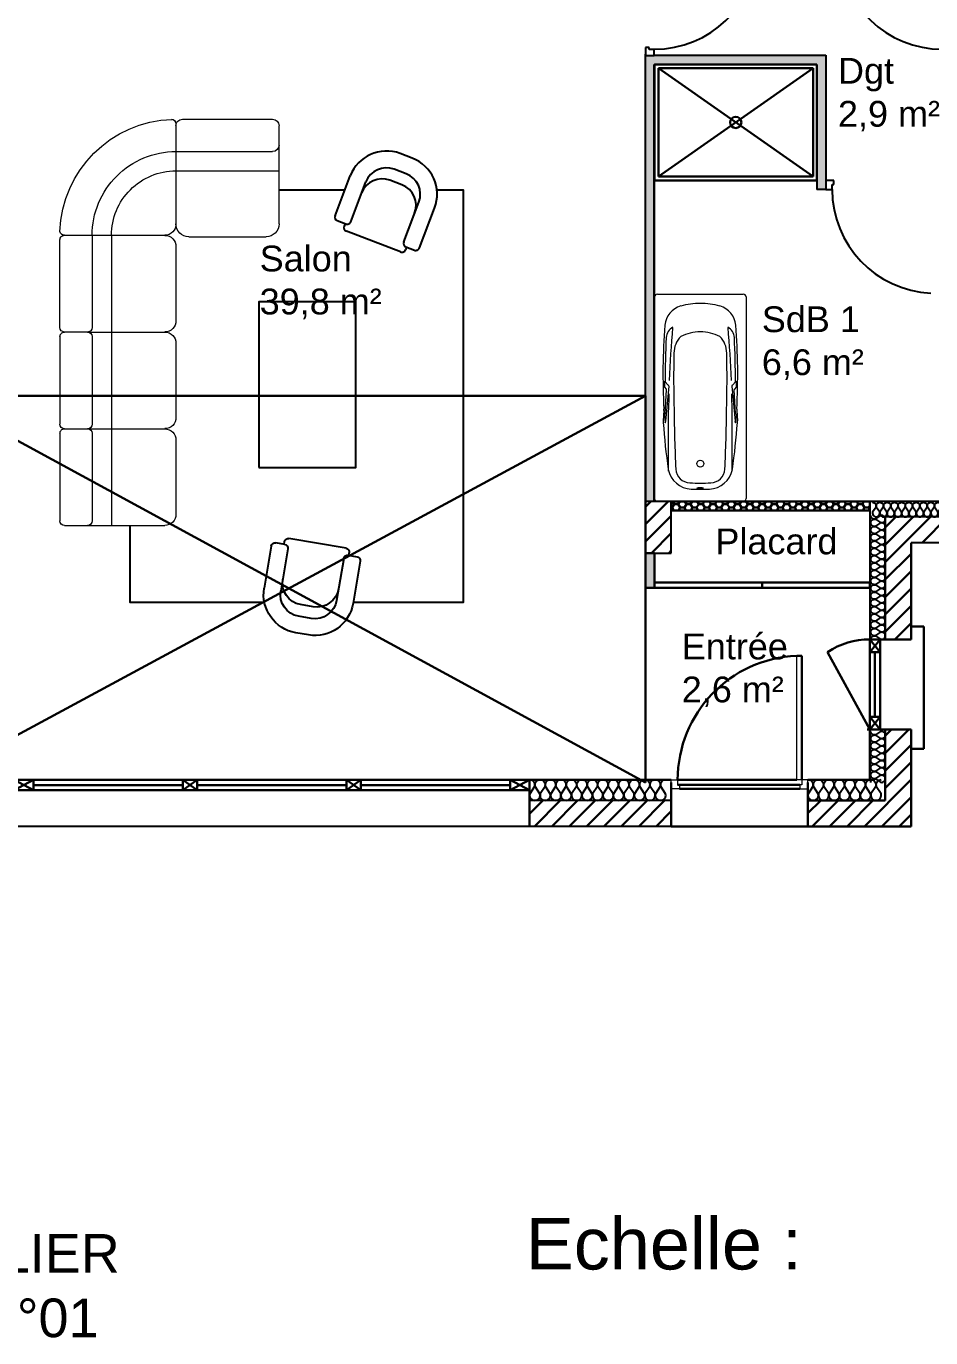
# Model space of a CAD drawing. Header units: millimetres. Extents: x -210 to 11976, y -396 to 3955.
# Drawn here: x 455 to 1156, y -396 to 621 of the extents above; entities that cross this region are included whole.
import ezdxf

# ---------------------------------------------------------------- set-up
doc = ezdxf.new("R2010")
doc.units = ezdxf.units.MM
for name, color, linetype in [('Cloisons', 8, 'Continuous'), ('Isolation', 6, 'Continuous'), ('MenuisInt', 4, 'Continuous'), ('Mobilier', 180, 'Continuous'), ('Texte', 7, 'Continuous')]:
    doc.layers.add(name, color=color, linetype=linetype)
for name, color, linetype, lineweight in [('MenuisExt', 140, 'Continuous', 18), ('Mobilier2', 150, 'Continuous', 5), ('P-SANITAIRE', 153, 'Continuous', 18), ('VideSurSejour', 7, 'Continuous', 5)]:
    doc.layers.add(name, color=color, linetype=linetype, lineweight=lineweight)
doc.styles.get("Standard").update_dxf_attribs({"font": 'Arial.ttf'})

# ---------------------------------------------------------------- blocks, each defined once
blk = doc.blocks.new('angolare1')
at = {"layer": 'Mobilier2'}
for p, q in [((1.213, 0.8), (1.975, 0.8)), ((1.625, 0), (1.625, 0.8)), ((1.775, 0), (1.775, 0.75)), ((2.025, 0.05), (2.025, 0.75)), ((1.113, 0.1), (1.113, 0.7)), ((-0.463, 0), (-1.038, 0)), ((0.287, 0), (-0.287, 0)), ((1.037, 0), (0.463, 0)), ((1.99, 0), (1.213, 0)), ((1.74, 0), (1.213, 0)), ((-1.125, -0.685), (-1.125, -0.087)), ((-0.375, -0.685), (-0.375, -0.087)), ((0.375, -0.685), (0.375, -0.087)), ((1.125, -0.865), (1.125, -0.087)), ((-1.125, -0.865), (-1.125, -0.685)), ((-0.41, -0.65), (-1.09, -0.65)), ((-0.375, -0.865), (-0.375, -0.685)), ((0.34, -0.65), (-0.34, -0.65)), ((0.375, -0.685), (0.375, -0.865)), ((1.125, -0.65), (0.41, -0.65)), ((-0.41, -0.9), (-1.09, -0.9)), ((0.34, -0.9), (-0.34, -0.9)), ((0.41, -0.9), (1.09, -0.9))]:
    blk.add_line(p, q, dxfattribs=at)
blk.add_lwpolyline([(1.125, -0.5), (-1.125, -0.5)], dxfattribs=at)
for centre, radius, start, end in [((1.213, 0.7), 0.1, 90, 180), ((1.825, 0.75), 0.05, 90, 180), ((1.975, 0.75), 0.05, 0, 90), ((-1.038, -0.087), 0.0875, 90, 180), ((-0.463, -0.087), 0.0875, 0, 90), ((-0.287, -0.087), 0.0875, 90, 180), ((0.287, -0.087), 0.0875, 0, 90), ((0.463, -0.087), 0.0875, 90, 180), ((1.037, -0.087), 0.0875, 0, 90), ((1.213, 0.1), 0.1, 180, 270), ((1.125, 0), 0.5, 270, 0), ((1.213, -0.087), 0.0875, 90, 180), ((1.125, 0), 0.65, 270, 0), ((1.975, 0.05), 0.05, 270, 0), ((1.99, -0.035), 0.035, 0, 90), ((1.125, 0), 0.9, 271.8625, 358.1375), ((-1.09, -0.685), 0.035, 90, 180), ((-0.41, -0.685), 0.035, 0, 90), ((-0.34, -0.685), 0.035, 90, 180), ((0.34, -0.685), 0.035, 0, 90), ((0.41, -0.685), 0.035, 90, 180), ((-1.09, -0.865), 0.035, 180, 270), ((-0.41, -0.865), 0.035, 270, 0), ((-0.34, -0.865), 0.035, 180, 270), ((0.34, -0.865), 0.035, 270, 0), ((0.41, -0.865), 0.035, 180, 270), ((1.09, -0.865), 0.035, 270, 0), ((1.16, -0.865), 0.035, 180, 260.5452)]:
    blk.add_arc(centre, radius, start, end, dxfattribs=at)
blk = doc.blocks.new('ORR14C187')
for p, q in [((0.05, 0.712), (-0.05, 0.712)), ((0.05, 0.582), (-0.05, 0.582)), ((-0.35, 0.081), (-0.35, 0.412)), ((-0.22, 0.081), (-0.22, 0.412)), ((0.05, 0.49), (-0.05, 0.49)), ((0.22, 0.081), (0.22, 0.412)), ((0.35, 0.081), (0.35, 0.412)), ((-0.25, 0.051), (-0.32, 0.051)), ((-0.255, 0.051), (-0.255, 0.03)), ((-0.255, 0.051), (-0.255, 0.051)), ((-0.255, 0.051), (-0.255, 0.051)), ((-0.255, 0.051), (-0.255, 0.051)), ((-0.255, 0.051), (-0.255, 0.051)), ((-0.255, 0.051), (-0.255, 0.051)), ((-0.255, 0.051), (-0.255, 0.051)), ((-0.255, 0.051), (-0.255, 0.051)), ((-0.255, 0.051), (-0.255, 0.051)), ((-0.255, 0.051), (-0.255, 0.051)), ((-0.255, 0.051), (-0.255, 0.051)), ((-0.255, 0.051), (-0.255, 0.051)), ((-0.255, 0.051), (-0.255, 0.051)), ((-0.255, 0.051), (-0.255, 0.051)), ((-0.255, 0.051), (-0.255, 0.051)), ((-0.255, 0.051), (-0.255, 0.051)), ((-0.255, 0.051), (-0.255, 0.051)), ((-0.255, 0.051), (-0.255, 0.051)), ((-0.255, 0.051), (-0.255, 0.051)), ((-0.255, 0.051), (-0.255, 0.051)), ((-0.255, 0.051), (-0.255, 0.051)), ((-0.255, 0.051), (-0.255, 0.051)), ((-0.255, 0.051), (-0.255, 0.051)), ((-0.255, 0.051), (-0.255, 0.051)), ((-0.255, 0.051), (-0.255, 0.051)), ((-0.255, 0.051), (-0.255, 0.051)), ((-0.255, 0.051), (-0.255, 0.051)), ((-0.255, 0.051), (-0.255, 0.051)), ((-0.255, 0.051), (-0.255, 0.051)), ((-0.255, 0.051), (-0.255, 0.051)), ((-0.255, 0.051), (-0.255, 0.051)), ((-0.255, 0.051), (-0.255, 0.051)), ((-0.255, 0.051), (-0.255, 0.051)), ((-0.255, 0.051), (-0.255, 0.051)), ((-0.255, 0.051), (-0.255, 0.051)), ((-0.255, 0.051), (-0.255, 0.051)), ((-0.255, 0.051), (-0.255, 0.051)), ((-0.255, 0.051), (-0.255, 0.051)), ((-0.255, 0.051), (-0.255, 0.051)), ((-0.255, 0.051), (-0.255, 0.051)), ((-0.255, 0.051), (-0.255, 0.051)), ((-0.255, 0.051), (-0.255, 0.051)), ((-0.255, 0.051), (-0.255, 0.051)), ((-0.255, 0.051), (-0.255, 0.051)), ((-0.255, 0.051), (-0.255, 0.051)), ((-0.255, 0.051), (-0.255, 0.051)), ((-0.255, 0.051), (-0.255, 0.051)), ((-0.255, 0.051), (-0.255, 0.051)), ((-0.255, 0.051), (-0.255, 0.051)), ((-0.255, 0.051), (-0.255, 0.051)), ((-0.255, 0.051), (-0.255, 0.051)), ((-0.255, 0.051), (-0.255, 0.051)), ((0.225, 0), (-0.225, 0)), ((0.25, 0.051), (0.32, 0.051)), ((0.255, 0.051), (0.255, 0.03))]:
    blk.add_line(p, q)
for centre, radius, start, end in [((-0.05, 0.412), 0.3, 90, 180), ((0.05, 0.412), 0.3, 0, 90), ((-0.05, 0.412), 0.17, 90, 180), ((0.05, 0.412), 0.17, 0, 90), ((-0.05, 0.32), 0.17, 90, 180), ((0.05, 0.32), 0.17, 0, 90), ((-0.32, 0.081), 0.03, 180, 270), ((-0.255, 0.051), 0.0000001, 90, 180), ((-0.255, 0.051), 0.0000001, 0, 90), ((-0.255, 0.051), 0.0000001, 270, 0), ((-0.255, 0.051), 0.0000001, 180, 270), ((-0.255, 0.051), 0.0000001, 90, 180), ((-0.255, 0.051), 0.0000001, 180, 270), ((-0.255, 0.051), 0.0000001, 270, 360), ((-0.255, 0.051), 0.0000001, 360, 90), ((-0.255, 0.051), 0.0000001, 90, 180), ((-0.255, 0.051), 0.0000001, 0, 90), ((-0.255, 0.051), 0.0000001, 270, 0), ((-0.255, 0.051), 0.0000001, 90, 180), ((-0.255, 0.051), 0.0000001, 180, 270), ((-0.255, 0.051), 0.0000001, 270, 0), ((-0.255, 0.051), 0.0000001, 0, 90), ((-0.255, 0.051), 0.0000001, 90, 180), ((-0.255, 0.051), 0.0000001, 180, 270), ((-0.255, 0.051), 0.0000001, 180, 270), ((-0.255, 0.051), 0.0000001, 152.5342, 270), ((-0.255, 0.051), 0.0000001, 90, 152.5342), ((-0.255, 0.051), 0.0000001, 152.5342, 270), ((-0.255, 0.051), 0.0000001, 90, 152.5342), ((-0.255, 0.051), 0.0000001, 90, 152.5342), ((-0.255, 0.051), 0.0000001, 90, 152.5342), ((-0.255, 0.051), 0.0000001, 332.5342, 90), ((-0.255, 0.051), 0.0000001, 270, 332.5342), ((-0.255, 0.051), 0.0000001, 332.5342, 90), ((-0.255, 0.051), 0.0000001, 270, 332.5342), ((-0.255, 0.051), 0.0000001, 332.5342, 90), ((-0.255, 0.051), 0.0000001, 152.5342, 270), ((-0.255, 0.051), 0.0000001, 90, 152.5342), ((-0.255, 0.051), 0.0000001, 332.5342, 90), ((-0.255, 0.051), 0.0000001, 270, 332.5342), ((-0.255, 0.051), 0.0000003, 332.5342, 90), ((-0.255, 0.051), 0.0000003, 332.5342, 90), ((-0.255, 0.051), 0.0000003, 270, 332.5342), ((-0.255, 0.051), 0.0000003, 152.5342, 270), ((-0.255, 0.051), 0.0000003, 90, 152.5342), ((-0.225, 0.03), 0.03, 180, 270), ((-0.25, 0.081), 0.03, 270, 0), ((0.25, 0.081), 0.03, 180, 270), ((0.225, 0.03), 0.03, 270, 0), ((0.32, 0.081), 0.03, 270, 0)]:
    blk.add_arc(centre, radius, start, end)
blk = doc.blocks.new('*U87')
at = {"flags": 128}
for points in [[(0, 1, -0.505863), (0.239, 0.676), (0.009, 0.318, 1.322645), (0.491, 0.318), (0.261, 0.676, -0.505863), (0.5, 1)], [(0.5, 1, -0.505863), (0.739, 0.676), (0.509, 0.318, 1.322645), (0.991, 0.318), (0.761, 0.676, -0.505863), (1, 1)], [(1, 1, -0.505863), (1.239, 0.676), (1.009, 0.318, 1.322645), (1.491, 0.318), (1.261, 0.676, -0.505863), (1.5, 1)], [(1.5, 1, -0.505863), (1.739, 0.676), (1.509, 0.318, 1.322645), (1.991, 0.318), (1.761, 0.676, -0.505863), (2, 1)], [(2, 1, -0.505863), (2.239, 0.676), (2.009, 0.318, 1.322645), (2.491, 0.318), (2.261, 0.676, -0.505863), (2.5, 1)], [(2.5, 1, -0.505863), (2.739, 0.676), (2.509, 0.318, 1.322645), (2.991, 0.318), (2.761, 0.676, -0.505863), (3, 1)], [(3, 1, -0.505863), (3.239, 0.676), (3.009, 0.318, 1.322645), (3.491, 0.318), (3.261, 0.676, -0.505863), (3.5, 1)], [(3.5, 1, -0.505863), (3.739, 0.676), (3.509, 0.318, 1.322645), (3.991, 0.318), (3.761, 0.676, -0.505863), (4, 1)], [(4, 1, -0.505863), (4.239, 0.676), (4.009, 0.318, 1.322645), (4.491, 0.318), (4.261, 0.676, -0.505863), (4.5, 1)], [(4.5, 1, -0.505863), (4.739, 0.676), (4.509, 0.318, 1.322645), (4.991, 0.318), (4.761, 0.676, -0.505863), (5, 1)], [(5, 1, -0.505863), (5.239, 0.676), (5.009, 0.318, 1.322645), (5.491, 0.318), (5.261, 0.676, -0.505863), (5.5, 1)], [(5.5, 1, -0.505863), (5.739, 0.676), (5.509, 0.318, 1.322645), (5.991, 0.318), (5.761, 0.676, -0.505863), (6, 1)], [(6, 1, -0.505863), (6.239, 0.676), (6.009, 0.318, 1.322645), (6.491, 0.318), (6.261, 0.676, -0.505863), (6.5, 1)], [(6.5, 1, -0.505863), (6.739, 0.676), (6.509, 0.318, 1.322645), (6.991, 0.318), (6.761, 0.676, -0.505863), (7, 1)], [(7, 1, -0.505863), (7.239, 0.676), (7.009, 0.318, 1.322645), (7.491, 0.318), (7.261, 0.676, -0.505863), (7.5, 1)], [(7.5, 1, -0.505863), (7.739, 0.676), (7.509, 0.318, 1.322645), (7.991, 0.318), (7.761, 0.676, -0.505863), (8, 1)], [(8, 1, -0.505863), (8.239, 0.676), (8.009, 0.318, 1.322645), (8.491, 0.318), (8.261, 0.676, -0.505863), (8.5, 1)], [(8.5, 1, -0.505863), (8.739, 0.676), (8.509, 0.318, 1.322645), (8.991, 0.318), (8.761, 0.676, -0.505863), (9, 1)], [(9, 1, -0.505863), (9.239, 0.676), (9.009, 0.318, 1.322645), (9.491, 0.318), (9.261, 0.676, -0.505863), (9.5, 1)], [(9.5, 1, -0.505863), (9.739, 0.676), (9.509, 0.318, 1.322645), (9.991, 0.318), (9.761, 0.676, -0.505863), (10, 1)]]:
    blk.add_lwpolyline(points, format="xyb", dxfattribs=at)
blk = doc.blocks.new('*U88')
at = {"flags": 128}
for points in [[(0, 1, -0.505863), (0.239, 0.676), (0.009, 0.318, 1.322645), (0.491, 0.318), (0.261, 0.676, -0.505863), (0.5, 1)], [(0.5, 1, -0.505863), (0.739, 0.676), (0.509, 0.318, 1.322645), (0.991, 0.318), (0.761, 0.676, -0.505863), (1, 1)], [(1, 1, -0.505863), (1.239, 0.676), (1.009, 0.318, 1.322645), (1.491, 0.318), (1.261, 0.676, -0.505863), (1.5, 1)], [(1.5, 1, -0.505863), (1.739, 0.676), (1.509, 0.318, 1.322645), (1.991, 0.318), (1.761, 0.676, -0.505863), (2, 1)], [(2, 1, -0.505863), (2.239, 0.676), (2.009, 0.318, 1.322645), (2.491, 0.318), (2.261, 0.676, -0.505863), (2.5, 1)], [(2.5, 1, -0.505863), (2.739, 0.676), (2.509, 0.318, 1.322645), (2.991, 0.318), (2.761, 0.676, -0.505863), (3, 1)], [(3, 1, -0.505863), (3.239, 0.676), (3.009, 0.318, 1.322645), (3.491, 0.318), (3.261, 0.676, -0.505863), (3.5, 1)], [(3.5, 1, -0.505863), (3.739, 0.676), (3.509, 0.318, 1.322645), (3.991, 0.318), (3.761, 0.676, -0.505863), (4, 1)], [(4, 1, -0.505863), (4.239, 0.676), (4.009, 0.318, 1.322645), (4.491, 0.318), (4.261, 0.676, -0.505863), (4.5, 1)], [(4.5, 1, -0.505863), (4.739, 0.676), (4.509, 0.318, 1.322645), (4.991, 0.318), (4.761, 0.676, -0.505863), (5, 1)], [(5, 1, -0.505863), (5.239, 0.676), (5.009, 0.318, 1.322645), (5.491, 0.318), (5.261, 0.676, -0.505863), (5.5, 1)], [(5.5, 1, -0.505863), (5.739, 0.676), (5.509, 0.318, 1.322645), (5.991, 0.318), (5.761, 0.676, -0.505863), (6, 1)], [(6, 1, -0.505863), (6.239, 0.676), (6.009, 0.318, 1.322645), (6.491, 0.318), (6.261, 0.676, -0.505863), (6.5, 1)], [(6.5, 1, -0.505863), (6.739, 0.676), (6.509, 0.318, 1.322645), (6.991, 0.318), (6.761, 0.676, -0.505863), (7, 1)], [(7, 1, -0.505863), (7.239, 0.676), (7.009, 0.318, 1.322645), (7.491, 0.318), (7.261, 0.676, -0.505863), (7.5, 1)], [(7.5, 1, -0.505863), (7.739, 0.676), (7.509, 0.318, 1.322645), (7.991, 0.318), (7.761, 0.676, -0.505863), (8, 1)], [(8, 1, -0.505863), (8.239, 0.676), (8.009, 0.318, 1.322645), (8.491, 0.318), (8.261, 0.676, -0.505863), (8.5, 1)]]:
    blk.add_lwpolyline(points, format="xyb", dxfattribs=at)
blk = doc.blocks.new('*U89')
at = {"flags": 128}
for points in [[(0, 1, -0.505863), (0.239, 0.676), (0.009, 0.318, 1.322645), (0.491, 0.318), (0.261, 0.676, -0.505863), (0.5, 1)], [(0.5, 1, -0.505863), (0.739, 0.676), (0.509, 0.318, 1.322645), (0.991, 0.318), (0.761, 0.676, -0.505863), (1, 1)], [(1, 1, -0.505863), (1.239, 0.676), (1.009, 0.318, 1.322645), (1.491, 0.318), (1.261, 0.676, -0.505863), (1.5, 1)], [(1.5, 1, -0.505863), (1.739, 0.676), (1.509, 0.318, 1.322645), (1.991, 0.318), (1.761, 0.676, -0.505863), (2, 1)], [(2, 1, -0.505863), (2.239, 0.676), (2.009, 0.318, 1.322645), (2.491, 0.318), (2.261, 0.676, -0.505863), (2.5, 1)], [(2.5, 1, -0.505863), (2.739, 0.676), (2.509, 0.318, 1.322645), (2.991, 0.318), (2.761, 0.676, -0.505863), (3, 1)], [(3, 1, -0.505863), (3.239, 0.676), (3.009, 0.318, 1.322645), (3.491, 0.318), (3.261, 0.676, -0.505863), (3.5, 1)]]:
    blk.add_lwpolyline(points, format="xyb", dxfattribs=at)
blk = doc.blocks.new('*U94')
at = {"flags": 128}
for points in [[(0, 1, -0.505863), (0.239, 0.676), (0.009, 0.318, 1.322645), (0.491, 0.318), (0.261, 0.676, -0.505863), (0.5, 1)], [(0.5, 1, -0.505863), (0.739, 0.676), (0.509, 0.318, 1.322645), (0.991, 0.318), (0.761, 0.676, -0.505863), (1, 1)], [(1, 1, -0.505863), (1.239, 0.676), (1.009, 0.318, 1.322645), (1.491, 0.318), (1.261, 0.676, -0.505863), (1.5, 1)], [(1.5, 1, -0.505863), (1.739, 0.676), (1.509, 0.318, 1.322645), (1.991, 0.318), (1.761, 0.676, -0.505863), (2, 1)], [(2, 1, -0.505863), (2.239, 0.676), (2.009, 0.318, 1.322645), (2.491, 0.318), (2.261, 0.676, -0.505863), (2.5, 1)], [(2.5, 1, -0.505863), (2.739, 0.676), (2.509, 0.318, 1.322645), (2.991, 0.318), (2.761, 0.676, -0.505863), (3, 1)], [(3, 1, -0.505863), (3.239, 0.676), (3.009, 0.318, 1.322645), (3.491, 0.318), (3.261, 0.676, -0.505863), (3.5, 1)], [(3.5, 1, -0.505863), (3.739, 0.676), (3.509, 0.318, 1.322645), (3.991, 0.318), (3.761, 0.676, -0.505863), (4, 1)], [(4, 1, -0.505863), (4.239, 0.676), (4.009, 0.318, 1.322645), (4.491, 0.318), (4.261, 0.676, -0.505863), (4.5, 1)], [(4.5, 1, -0.505863), (4.739, 0.676), (4.509, 0.318, 1.322645), (4.991, 0.318), (4.761, 0.676, -0.505863), (5, 1)], [(5, 1, -0.505863), (5.239, 0.676), (5.009, 0.318, 1.322645), (5.491, 0.318), (5.261, 0.676, -0.505863), (5.5, 1)], [(5.5, 1, -0.505863), (5.739, 0.676), (5.509, 0.318, 1.322645), (5.991, 0.318), (5.761, 0.676, -0.505863), (6, 1)], [(6, 1, -0.505863), (6.239, 0.676), (6.009, 0.318, 1.322645), (6.491, 0.318), (6.261, 0.676, -0.505863), (6.5, 1)]]:
    blk.add_lwpolyline(points, format="xyb", dxfattribs=at)

msp = doc.modelspace()

# ---------------------------------------------------------------- hatches: boundary and pattern name
at = {"lineweight": 30, "transparency": 33554687}
h = msp.add_hatch(dxfattribs=at)
h.set_pattern_fill('ANSI31', color=256, scale=3)
h.paths.add_polyline_path([(291.1, 820.3), (1.1, 820.3), (1.1, 726.3), (21.1, 726.3), (21.1, 800.3), (1231.1, 800.1), (1231.1, 820.3), (1181.1, 820.3), (1091.1, 820.3), (545.1, 820.3), (545.1, 800.1), (452.1, 800.3), (452.1, 820.3)])
h.paths.add_polyline_path([(1.1, 444.3), (21.1, 444.3), (21.1, 596.3), (1.1, 596.3)])
h.paths.add_polyline_path([(21.1, 240.3), (21.1, 314.3), (1.1, 314.3), (1.1, 300.3), (1.1, 220.3), (86.1, 220.3), (86.1, 240.3)])
h.paths.add_polyline_path([(351.1, 220.3), (351.1, 0.3), (445.1, 0.3), (445.1, 20.3), (371.1, 20.3), (371.1, 220.3), (371.1, 240.3), (266.1, 240.3), (266.1, 220.3)])
h.paths.add_polyline_path([(845.1, 20.3), (845.1, 0.3), (955.1, 0.3), (955.1, 20.3)])
h.paths.add_polyline_path([(1061.1, 20.3), (1061.1, 0.3), (1141.1, 0.3), (1141.1, 75.3), (1121.1, 75.3), (1121.1, 20.3)])
h.paths.add_polyline_path([(1121.1, 145.3), (1141.1, 145.3), (1141.1, 220.3), (1226.1, 220.3), (1226.1, 240.3), (1121.1, 240.3)])
h.paths.add_polyline_path([(1491.1, 220.3), (1491.1, 820.3), (1301.1, 820.3), (1301.1, 800.3), (1471.1, 800.3), (1471.1, 240.3), (1406.1, 240.3), (1406.1, 220.3)])
h = msp.add_hatch(dxfattribs=at)
h.set_pattern_fill('ANSI31', color=256, scale=3)
h.paths.add_polyline_path([(955.1, 252.3), (935.1, 252.3), (935.1, 212.3), (955.1, 212.3)])
at = {"layer": 'Cloisons', "lineweight": 30, "transparency": 33554687}
h = msp.add_hatch(dxfattribs=at)
h.set_pattern_fill('HONEY', color=256)
h.paths.add_polyline_path([(941.9, 591.3), (1068.1, 591.3), (1068.1, 494.3), (1074.9, 494.3), (1074.9, 501.3), (1075.1, 598.3), (941.9, 598.3), (941.9, 598.1), (935.1, 598.1), (935.1, 252.3), (941.9, 252.3)])
h = msp.add_hatch(dxfattribs=at)
h.set_pattern_fill('HONEY', color=256)
h.paths.add_polyline_path([(935.1, 212.3), (935.1, 185.3), (942.1, 185.3), (942.1, 189.3), (942.1, 212.3)])
h.paths.add_polyline_path([(1009.4, 277.6), (1102.6, 277.6), (1102.6, 318.9), (1009.4, 318.9)], flags=9)
h.paths.add_polyline_path([(979.4, 393.5), (979.4, 450.1), (938.2, 450.1), (938.2, 393.5)], flags=9)
h.paths.add_polyline_path([(1065.4, 493.8), (1065.4, 534.9), (1024.2, 534.9), (1024.2, 493.8)], flags=9)
h.paths.add_polyline_path([(1153.6, 345.5), (1153.6, 402.2), (1112.4, 402.2), (1112.4, 345.5)], flags=9)
h.paths.add_polyline_path([(1028.3, 449.6), (1053.9, 449.6), (1053.9, 490.8), (1028.3, 490.8)], flags=9)
h = msp.add_hatch(dxfattribs=at)
h.set_pattern_fill('HONEY', color=256)
h.paths.add_polyline_path([(1109.1, 252.3), (955.1, 252.3), (955.1, 245.3), (1109.1, 245.3)])

# ---------------------------------------------------------------- linework, layer by layer
for p, q in [((935.1, 210.3), (935.1, 250.3)), ((1226.1, 240.3), (1121.1, 240.3)), ((1121.1, 240.3), (1121.1, 145.3)), ((1491.1, 220.3), (1141.1, 220.3)), ((955.1, 20.3), (845.1, 20.3)), ((1141.1, 0.3), (351.1, 0.3))]:
    msp.add_line(p, q)
at = {"lineweight": 30}
for p, q in [((1141.1, 145.3), (1141.1, 220.3)), ((1141.1, 155.3), (1151.1, 155.3)), ((1151.1, 155.3), (1151.1, 60.3)), ((1107.1, 145.3), (1141.1, 145.3)), ((1141.1, 145.3), (1141.1, 150.3)), ((1141.1, 75.3), (1107.1, 75.3)), ((1121.1, 20.3), (1121.1, 75.3)), ((1141.1, 0.3), (1141.1, 75.3)), ((1151.1, 60.3), (1141.1, 60.3)), ((845.1, 34.3), (845.1, 0.3)), ((955.1, 0.3), (955.1, 34.3)), ((1061.1, 0.3), (1061.1, 34.3)), ((1121.1, 20.3), (1061.1, 20.3)), ((1061.1, 0.3), (955.1, 0.3)), ((1141.1, 0.3), (1061.1, 0.3))]:
    msp.add_line(p, q, dxfattribs=at)
at = {"layer": 'Cloisons'}
for p, q in [((935.1, 250.3), (935.1, 599.3)), ((941.9, 591.3), (1068.1, 591.3)), ((942.1, 598.3), (1075.1, 598.3)), ((1068.1, 591.3), (1068.1, 494.3)), ((1075.1, 598.3), (1075.1, 494.3)), ((1075.1, 494.3), (1068.1, 494.3)), ((955.1, 252.3), (935.1, 252.3)), ((1165.2, 252.3), (942.2, 252.3)), ((955.1, 212.3), (955.1, 252.3)), ((955.1, 245.3), (1109.1, 245.3)), ((1109.1, 245.3), (1109.1, 252.3)), ((935.1, 212.3), (955.1, 212.3))]:
    msp.add_line(p, q, dxfattribs=at)
at = {"layer": 'Cloisons', "lineweight": 30}
for p, q in [((941.9, 591.3), (941.9, 252.3)), ((955.1, 245.3), (955.1, 252.3)), ((955.1, 252.3), (955.1, 245.3)), ((1109.1, 245.3), (1109.1, 252.3)), ((935.1, 212.3), (942.1, 212.3)), ((935.1, 187.3), (935.1, 210.3)), ((942.1, 212.3), (942.1, 187.3)), ((942.1, 185.3), (935.1, 185.3))]:
    msp.add_line(p, q, dxfattribs=at)
msp.add_lwpolyline([(955.1, 252.3), (1109.1, 252.3), (1109.1, 245.3), (955.1, 245.3)], close=True, dxfattribs=at)
at = {"layer": 'Isolation'}
for p, q in [((1226.1, 252.3), (1107.1, 252.3)), ((1109.1, 252.3), (1109.1, 145.3))]:
    msp.add_line(p, q, dxfattribs=at)
at = {"layer": 'Isolation', "lineweight": 30}
for p, q in [((1109.1, 36.3), (1109.1, 75.3)), ((845.1, 36.3), (955.1, 36.3)), ((1061.1, 36.3), (1109.1, 36.3))]:
    msp.add_line(p, q, dxfattribs=at)
at = {"layer": 'MenuisExt', "lineweight": 30}
for p, q in [((1109.1, 145.3), (1109.1, 135.3)), ((1117.1, 145.3), (1109.1, 145.3)), ((1109.1, 145.3), (1117.1, 135.3)), ((1109.1, 135.3), (1117.1, 145.3)), ((1117.1, 135.3), (1117.1, 145.3)), ((1056.3, 132.6), (1052.4, 132.6)), ((1056.3, 36.3), (1056.3, 132.6)), ((1109.1, 75.3), (1076.3, 135.3)), ((1109.1, 135.3), (1117.1, 135.3)), ((1109.1, 85.3), (1109.1, 135.3)), ((1113.1, 135.3), (1113.1, 85.3)), ((1117.1, 85.3), (1117.1, 135.3)), ((1109.1, 75.3), (1109.1, 85.3)), ((1109.1, 85.3), (1117.1, 85.3)), ((1109.1, 85.3), (1117.1, 75.3)), ((1109.1, 75.3), (1117.1, 85.3)), ((1117.1, 85.3), (1117.1, 75.3)), ((1117.1, 75.3), (1109.1, 75.3)), ((445.1, 36.3), (460.1, 36.3)), ((445.1, 28.3), (460.1, 36.3)), ((445.1, 36.3), (460.1, 28.3)), ((460.1, 36.3), (460.1, 28.3)), ((460.1, 36.3), (576.1, 36.3)), ((460.1, 32.3), (576.1, 32.3)), ((576.1, 36.3), (576.1, 28.3)), ((576.1, 36.3), (587.1, 36.3)), ((576.1, 28.3), (587.1, 36.3)), ((576.1, 36.3), (587.1, 28.3)), ((587.1, 36.3), (587.1, 28.3)), ((587.1, 36.3), (703.1, 36.3)), ((587.1, 32.3), (703.1, 32.3)), ((703.1, 36.3), (703.1, 28.3)), ((703.1, 36.3), (714.1, 36.3)), ((703.1, 28.3), (714.1, 36.3)), ((703.1, 36.3), (714.1, 28.3)), ((714.1, 36.3), (714.1, 28.3)), ((714.1, 36.3), (830.1, 36.3)), ((714.1, 32.2), (830.1, 32.2)), ((830.1, 36.3), (830.1, 28.3)), ((830.1, 36.3), (845.1, 36.3)), ((830.1, 28.3), (845.1, 36.3)), ((830.1, 36.3), (845.1, 28.3)), ((845.1, 36.3), (845.1, 28.3)), ((1052.4, 36.3), (960, 36.3)), ((1054.8, 32.4), (960, 32.4)), ((460.1, 28.3), (445.1, 28.3)), ((576.1, 28.3), (460.1, 28.3)), ((587.1, 28.3), (576.1, 28.3)), ((703.1, 28.3), (587.1, 28.3)), ((714.1, 28.3), (703.1, 28.3)), ((830.1, 28.3), (714.1, 28.3)), ((845.1, 28.3), (830.1, 28.3)), ((1054.8, 29.5), (961.4, 29.5))]:
    msp.add_line(p, q, dxfattribs=at)
at = {"layer": 'MenuisExt'}
for p, q in [((1052.4, 36.3), (1052.4, 132.6)), ((1056.3, 116.8), (1056.3, 36.3)), ((955.1, 29.5), (955.1, 36.3)), ((955.1, 36.3), (960, 36.3)), ((960, 36.3), (960, 32.4)), ((960, 32.4), (961.4, 32.4)), ((961.4, 32.4), (961.4, 29.5)), ((1056.3, 36.3), (1052.4, 36.3)), ((1056.3, 32.4), (1054.8, 32.4)), ((1054.8, 32.4), (1054.8, 29.5)), ((1061.1, 36.3), (1056.3, 36.3)), ((1056.3, 36.3), (1056.3, 32.4)), ((1061.1, 29.5), (1061.1, 36.3)), ((961.4, 29.5), (955.1, 29.5)), ((1054.8, 29.5), (1061.1, 29.5))]:
    msp.add_line(p, q, dxfattribs=at)
at = {"layer": 'MenuisExt', "lineweight": 30}
for centre, radius, start, end in [((1108.6, 88.1), 57.2, 89.4671, 124.3456), ((1056.4, 36.3), 96.4, 92.3556, 180)]:
    msp.add_arc(centre, radius, start, end, dxfattribs=at)
at = {"layer": 'MenuisInt'}
for p, q in [((938, 604.4), (935.1, 604.4)), ((935.1, 604.4), (935.1, 598.1)), ((938, 602.9), (938, 604.4)), ((941.9, 602.9), (938, 602.9)), ((941.9, 598.1), (941.9, 602.9)), ((935.1, 598.1), (941.9, 598.1)), ((1074.9, 501.1), (1074.9, 494.3)), ((1081.2, 501.1), (1074.9, 501.1)), ((1081.2, 498.2), (1081.2, 501.1)), ((1074.9, 494.3), (1079.8, 494.3)), ((1079.8, 494.3), (1079.8, 498.2)), ((1079.8, 498.2), (1081.2, 498.2))]:
    msp.add_line(p, q, dxfattribs=at)
at = {"layer": 'MenuisInt', "lineweight": 30}
msp.add_line((1025.6, 185.3), (1025.6, 189.3), dxfattribs=at)
msp.add_lwpolyline([(942.1, 185.3), (1109.1, 185.3), (1109.1, 189.3), (942.1, 189.3), (942.1, 185.3)], dxfattribs=at)
at = {"layer": 'MenuisInt'}
for centre, start, end in [((941.9, 683.5), 270, 357.2377), ((1165.3, 683.5), 182.7623, 270), ((1160.3, 494.3), 180, 267.2377)]:
    msp.add_arc(centre, 80.5, start, end, dxfattribs=at)
at = {"layer": 'Mobilier'}
for points in [[(650.7, 494.1), (701.9, 494.1)], [(773.1, 494.1), (793.6, 494.1), (793.6, 173.9), (708.3, 173.9)], [(639.4, 173.9), (535.3, 173.9), (535.3, 233.7)]]:
    msp.add_lwpolyline(points, dxfattribs=at)
msp.add_lwpolyline([(635, 278.5), (710.3, 278.5), (710.3, 407), (635, 407)], close=True, dxfattribs=at)
at = {"layer": 'P-SANITAIRE', "lineweight": 30}
for p, q in [((942.1, 591.3), (1068.1, 591.3)), ((942.1, 501.3), (942.1, 591.3)), ((1068.1, 591.3), (1068.1, 501.3)), ((945.1, 588.3), (945.1, 504.3)), ((1065.1, 588.3), (945.1, 588.3)), ((945.1, 504.3), (1065.1, 588.3)), ((945.1, 588.3), (1065.1, 504.3)), ((1065.1, 588.3), (1065.1, 504.3)), ((1068.1, 501.3), (942.1, 501.3)), ((945.1, 504.3), (1065.1, 504.3))]:
    msp.add_line(p, q, dxfattribs=at)
at = {"layer": 'P-SANITAIRE'}
for p, q in [((942.1, 254.5), (942.1, 410.9)), ((944.3, 413.1), (1010.9, 413.1)), ((944.3, 413.1), (1010.9, 413.1)), ((1013.1, 410.9), (1013.1, 254.5)), ((949.7, 345.5), (949.7, 340.8)), ((949.7, 345.5), (952.9, 342.3)), ((949.7, 340.8), (951.1, 339.3)), ((950.2, 320.6), (951.3, 338.9)), ((953.1, 341.8), (950.7, 314.6)), ((1002.1, 341.8), (1004.5, 314.6)), ((1005.5, 345.5), (1002.3, 342.3)), ((1005, 320.6), (1003.9, 338.9)), ((1005.5, 340.8), (1004.1, 339.3)), ((1005.5, 345.5), (1005.5, 340.8)), ((949.3, 322.9), (948.8, 314.9)), ((949.7, 320), (950.2, 320.5)), ((949.7, 320), (950.2, 313.3)), ((953, 275.9), (953, 323.2)), ((1002.2, 275.9), (1002.2, 323.2)), ((1005.5, 320), (1004.9, 313.3)), ((1005.5, 320), (1005, 320.5)), ((1005.9, 322.9), (1006.4, 314.9)), ((950.2, 313.3), (950.4, 313.4)), ((1004.9, 313.3), (1004.8, 313.4)), ((1010.9, 252.3), (944.3, 252.3))]:
    msp.add_line(p, q, dxfattribs=at)
msp.add_lwpolyline([(980, 262.5, 0.338364), (980, 262.6, 0.038384), (979.3, 262.7, 0.0164), (978.5, 262.8, 0.011665), (977.4, 262.8, 0.011665), (976.4, 262.8, 0.0164), (975.6, 262.7, 0.038384), (974.9, 262.6, 0.338364), (974.8, 262.5, 0.338364), (974.9, 262.5, 0.038384), (975.6, 262.3, 0.0164), (976.4, 262.3, 0.011665), (977.4, 262.2, 0.011665), (978.5, 262.3, 0.0164), (979.3, 262.3, 0.038384), (980, 262.5, 0.338364)], format="xyb", close=True, dxfattribs=at)
at = {"layer": 'P-SANITAIRE', "lineweight": 30}
msp.add_circle((1005.1, 546.3), 4.38, dxfattribs=at)
at = {"layer": 'P-SANITAIRE'}
msp.add_circle((977.6, 281.6), 2.6, dxfattribs=at)
for centre, radius, start, end in [((944.3, 410.9), 2.18, 90, 180), ((1010.9, 410.9), 2.18, 0, 90), ((967, 387.5), 17, 105.521, 175.0582), ((977.6, 349.2), 56.7, 90, 105.521), ((977.6, 349.2), 56.7, 74.479, 90), ((988.2, 387.5), 17, 4.9418, 74.479), ((1463, 351.1), 514.4, 175.7763, 183.025), ((960.6, 379), 9.46, 118.0537, 177.0828), ((1748.2, 316.9), 795.2, 174.9211, 177.8925), ((994.6, 379), 9.46, 2.9172, 61.9463), ((207, 316.9), 795.2, 2.1075, 5.0789), ((492.2, 351.1), 514.4, 356.975, 4.2237), ((1781.3, 341.3), 831.1, 177.366, 179.7494), ((975.7, 367.3), 18.6, 135.678, 180.0742), ((977.6, 349.2), 34.6, 90, 116.1209), ((977.6, 349.2), 34.6, 63.8791, 90), ((979.5, 367.3), 18.6, 359.9258, 44.322), ((173.8, 341.3), 831.1, 0.2506, 2.634), ((1974.8, 347.6), 1017.9, 178.8934, 181.3741), ((-19.6, 347.6), 1017.9, 358.6259, 1.1066), ((950.7, 338.9), 0.567, 356.7495, 45), ((952.5, 341.9), 0.567, 355, 45), ((1002.7, 341.9), 0.567, 135, 185), ((1004.5, 338.9), 0.567, 135, 183.2505), ((1426.1, 323.6), 473.1, 178.5363, 180.0442), ((529.1, 323.6), 473.1, 359.9558, 1.4637), ((940.8, 323.4), 8.51, 356.2168, 3.5391), ((950.1, 320.6), 0.189, 314.2011, 355), ((2183, 337.3), 1225.9, 180.6588, 182.806), ((-227.8, 337.3), 1225.9, 357.194, 359.3412), ((1005.1, 320.6), 0.189, 185, 225.7989), ((1014.4, 323.4), 8.51, 176.4609, 183.7832), ((958.2, 314.3), 9.46, 176.2168, 185.5413), ((1461.2, 350.2), 513.7, 184.1045, 188.1698), ((950.3, 313.6), 0.189, 290.7471, 347.7196), ((941.3, 315.5), 9.46, 347.7196, 355.8749), ((494, 350.2), 513.7, 351.8302, 355.8955), ((1013.9, 315.5), 9.46, 184.1251, 192.2804), ((1004.9, 313.6), 0.189, 192.2804, 249.2529), ((997, 314.3), 9.46, 354.4587, 3.7832), ((971.3, 280.8), 18.9, 191.0161, 267.8761), ((969.9, 278), 11.3, 183.533, 267.4461), ((983.9, 280.8), 18.9, 272.1239, 348.9839), ((985.3, 278), 11.3, 272.5539, 356.467), ((977.6, 450.9), 184.4, 267.4461, 270), ((977.6, 450.9), 184.4, 270, 272.5539), ((944.3, 254.5), 2.18, 180, 270), ((977.6, 450.9), 189.1, 267.8761, 270), ((977.6, 450.9), 189.1, 270, 272.1239), ((1010.9, 254.5), 2.18, 270, 0)]:
    msp.add_arc(centre, radius, start, end, dxfattribs=at)
at = {"layer": 'VideSurSejour', "lineweight": 30}
for p, q in [((383.1, 334.3), (935.1, 334.3)), ((383.1, 334.3), (935.1, 34.3)), ((935.1, 334.3), (383.1, 36.3)), ((935.1, 334.3), (935.1, 34.3))]:
    msp.add_line(p, q, dxfattribs=at)

# ---------------------------------------------------------------- block references
at = {"layer": 'Isolation', "lineweight": 30}
for name, p, xscale, yscale, zscale in [('*U87', (1111.2, 240.3), 11.30975603551797, 11.30975603551797, 11.30975603551797), ('*U94', (845.1, 20.3), 16.24847861073939, 16.24847861073939, 16.24847861073939), ('*U89', (1061.1, 20.3), 16.24847861073939, 16.24847861073939, 16.24847861073939)]:
    msp.add_blockref(name, p, dxfattribs=dict(at, xscale=xscale, yscale=yscale, zscale=zscale))
at = {"layer": 'Isolation', "lineweight": 30, "xscale": 11.30975603551797, "yscale": 11.30975603551797, "zscale": 11.30975603551797, "rotation": 90}
for name, p in [('*U88', (1121.1, 145.3)), ('*U89', (1121.1, 34.4))]:
    msp.add_blockref(name, p, dxfattribs=at)
at = {"layer": 'Mobilier', "yscale": 100, "zscale": 100}
for name, p, xscale, rotation in [('angolare1', (570.7, 346.2), -100, 270), ('ORR14C187', (724, 453.8), 100, 339.1518188409816), ('ORR14C187', (680.6, 219.8), -99.99999999999994, 170.3348283959895)]:
    msp.add_blockref(name, p, dxfattribs=dict(at, xscale=xscale, rotation=rotation))

# ---------------------------------------------------------------- texts
at = {"lineweight": 30, "attachment_point": 1}
for s, width, heights, insert, char_height in [('Maison PARSONS David & Audrey\\PRue de Pellera 01700 LE MAS RILLIER\\PLotissement "O Clos Laurie" - Lot N°01', 1153.883, [208], (-213.6, -265.9), 30), ('\\pi94.665;Echelle :', 393.423, [105.6], (747.5, -303.4), 40)]:
    msp.add_mtext_dynamic_manual_height_columns(s, width=width, gutter_width=12.5, heights=heights, dxfattribs=dict(at, insert=insert, char_height=char_height))
at = {"layer": 'Texte', "lineweight": 30, "char_height": 20, "attachment_point": 1}
for s, width, heights, insert in [('Dgt\\P2,9 m²', 91.789, [92.6], (1084.4, 596.3)), ('Salon\\P39,8 m²', 110.535, [62.7], (635.7, 450.7)), ('SdB 1\\P6,6 m²', 147.27, [110.3], (1025.3, 403.6)), ('Placard', 204.089, [0], (989.3, 231.3)), ('Entrée\\P2,6 m²', 110.535, [62.7], (963.2, 149.8))]:
    msp.add_mtext_dynamic_manual_height_columns(s, width=width, gutter_width=12.5, heights=heights, dxfattribs=dict(at, insert=insert))

doc.saveas('drawing.dxf')
